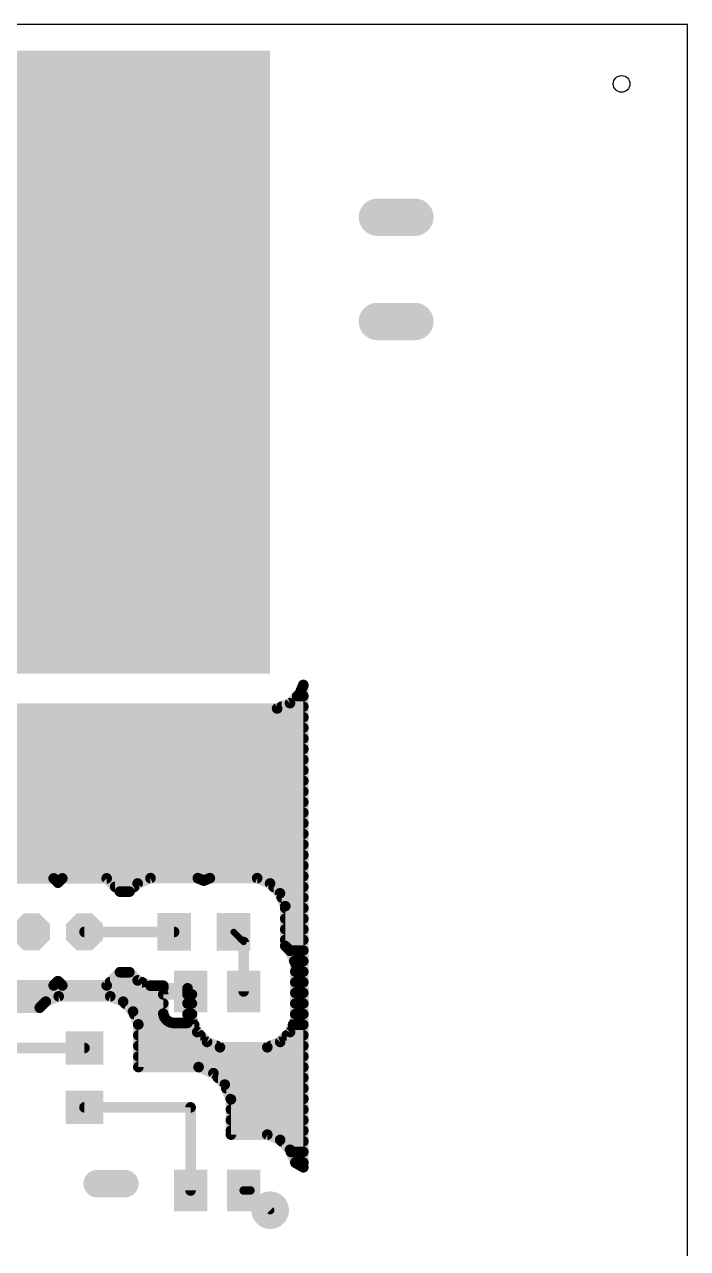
# Model space of a CAD drawing. Header units: millimetres. Extents: x 0 to 653, y 0 to 287.
# Drawn here: x 156.2 to 187.9, y 228.8 to 287.4 of the extents above; entities that cross this region are included whole.
import ezdxf

# ---------------------------------------------------------------- set-up
doc = ezdxf.new("R2010")
doc.units = ezdxf.units.MM
for name, color, linetype in [('1', 7, 'Continuous'), ('17', 7, 'Continuous'), ('18', 7, 'Continuous'), ('20', 7, 'Continuous')]:
    doc.layers.add(name, color=color, linetype=linetype)

# ---------------------------------------------------------------- blocks, each defined once
blk = doc.blocks.new('RECT')
blk.add_solid([(-0.5, -0.5), (0.5, -0.5), (-0.5, 0.5), (0.5, 0.5)])
blk = doc.blocks.new('LONGP100')
at = {"const_width": 1}
blk.add_lwpolyline([(-0.5, 0), (0.5, 0)], dxfattribs=at)
at = {"const_width": 0.5}
for points in [[(-0.5, 0.25, 1), (-0.5, -0.25)], [(0.5, -0.25, 1), (0.5, 0.25)]]:
    blk.add_lwpolyline(points, format="xyb", dxfattribs=at)
blk = doc.blocks.new('OCTAGONP')
at = {"const_width": 0.5}
blk.add_lwpolyline([(-0.25, -0.1036), (-0.25, 0.1036), (-0.1036, 0.25), (0.1036, 0.25), (0.25, 0.1036), (0.25, -0.1036), (0.1036, -0.25), (-0.1036, -0.25), (-0.25, -0.1036), (-0.25, 0.1036)], dxfattribs=at)
blk = doc.blocks.new('ROUNDV')
at = {"const_width": 0.5}
blk.add_lwpolyline([(0, -0.25, 1), (0, 0.25, 1), (0, -0.25)], format="xyb", dxfattribs=at)

msp = doc.modelspace()

# ---------------------------------------------------------------- linework, layer by layer
at = {"layer": '1'}
for points, const_width in [([(169.379, 255.386), (169.545, 255.788)], 0.508), ([(169.535, 255.764), (169.545, 255.764)], 0.508), ([(169.545, 255.788), (169.545, 232.674)], 0.508), ([(168.291, 254.659), (168.907, 254.915)], 0.508), ([(168.907, 254.915), (169.379, 255.386)], 0.508), ([(169.249, 255.256), (169.545, 255.256)], 0.508), ([(86.979, 254.659), (168.291, 254.659)], 0.508), ([(168.506, 254.748), (169.545, 254.748)], 0.508), ([(76.249, 253.732), (169.545, 253.732)], 0.508), ([(76.416, 254.24), (169.545, 254.24)], 0.508), ([(76.029, 253.224), (169.545, 253.224)], 0.508), ([(75.521, 252.716), (169.545, 252.716)], 0.508), ([(74.524, 252.208), (169.545, 252.208)], 0.508), ([(40.331, 251.7), (169.545, 251.7)], 0.508), ([(40.348, 251.192), (169.545, 251.192)], 0.508), ([(40.348, 250.684), (169.545, 250.684)], 0.508), ([(40.348, 250.176), (169.545, 250.176)], 0.508), ([(40.348, 249.668), (169.545, 249.668)], 0.508), ([(39.95, 249.16), (169.545, 249.16)], 0.508), ([(39.442, 248.652), (169.545, 248.652)], 0.508), ([(38.934, 248.144), (169.545, 248.144)], 0.508), ([(24.967, 247.636), (169.545, 247.636)], 0.508), ([(24.506, 247.128), (169.545, 247.128)], 0.508), ([(21.193, 246.62), (169.545, 246.62)], 0.508), ([(157.59, 246.519), (155.465, 246.519)], 0.508), ([(157.798, 246.311), (157.59, 246.519)], 0.508), ([(158.005, 246.519), (157.798, 246.311)], 0.508), ([(160.13, 246.519), (158.005, 246.519)], 0.508), ([(160.765, 245.884), (160.13, 246.519)], 0.508), ([(160.536, 246.112), (161.447, 246.112)], 0.508), ([(161.611, 246.276), (161.219, 245.884)], 0.508), ([(162.227, 246.531), (161.611, 246.276)], 0.508), ([(164.494, 246.531), (162.227, 246.531)], 0.508), ([(164.782, 246.412), (164.494, 246.531)], 0.508), ([(165.071, 246.531), (164.782, 246.412)], 0.508), ([(167.338, 246.531), (165.071, 246.531)], 0.508), ([(167.954, 246.276), (167.338, 246.531)], 0.508), ([(168.426, 245.804), (167.954, 246.276)], 0.508), ([(168.118, 246.112), (169.545, 246.112)], 0.508), ([(161.219, 245.884), (160.765, 245.884)], 0.508), ([(168.681, 245.188), (168.426, 245.804)], 0.508), ([(168.509, 245.604), (169.545, 245.604)], 0.508), ([(168.681, 243.281), (168.681, 245.188)], 0.508), ([(168.681, 245.096), (169.545, 245.096)], 0.508), ([(168.681, 244.588), (169.545, 244.588)], 0.508), ([(159.067, 243.953), (163.361, 243.953)], 0.508), ([(166.204, 243.953), (166.688, 243.47)], 0.305), ([(168.681, 244.08), (169.545, 244.08)], 0.508), ([(166.688, 243.47), (166.688, 241.103)], 0.508), ([(168.681, 243.572), (169.545, 243.572)], 0.508), ([(168.909, 243.053), (168.681, 243.281)], 0.508), ([(168.897, 243.064), (169.545, 243.064)], 0.508), ([(169.164, 242.437), (168.909, 243.053)], 0.508), ([(160.13, 241.388), (160.765, 242.023)], 0.508), ([(160.765, 242.023), (161.219, 242.023)], 0.508), ([(161.219, 242.023), (161.611, 241.631)], 0.508), ([(169.114, 242.556), (169.545, 242.556)], 0.508), ([(169.164, 239.77), (169.164, 242.437)], 0.508), ([(169.164, 242.048), (169.545, 242.048)], 0.508), ([(157.59, 241.388), (157.798, 241.595)], 0.508), ([(157.743, 241.54), (157.852, 241.54)], 0.508), ([(157.798, 241.595), (158.005, 241.388)], 0.508), ([(160.282, 241.54), (161.829, 241.54)], 0.508), ([(161.611, 241.631), (162.227, 241.375)], 0.508), ([(169.164, 241.54), (169.545, 241.54)], 0.508), ([(151.066, 241.032), (164.001, 241.032)], 0.508), ([(155.465, 241.388), (157.59, 241.388)], 0.508), ([(157.833, 240.867), (157.216, 240.612)], 0.508), ([(160.303, 240.867), (157.833, 240.867)], 0.508), ([(158.005, 241.388), (160.13, 241.388)], 0.508), ([(160.919, 240.612), (160.303, 240.867)], 0.508), ([(162.227, 241.375), (162.839, 241.375)], 0.508), ([(162.839, 241.375), (162.839, 241.249)], 0.508), ([(162.839, 241.249), (164.001, 241.249)], 0.508), ([(164.001, 240.957), (162.839, 240.957)], 0.508), ([(162.839, 240.957), (162.839, 240.036)], 0.508), ([(164.001, 241.249), (164.001, 240.957)], 0.508), ([(164.001, 239.595), (164.001, 240.957)], 0.508), ([(164.001, 240.957), (164.211, 240.957)], 0.508), ([(164.211, 240.957), (164.211, 239.77)], 0.508), ([(169.164, 241.032), (169.545, 241.032)], 0.508), ([(151.066, 240.524), (157.129, 240.524)], 0.508), ([(156.926, 240.321), (155.435, 240.321)], 0.508), ([(157.216, 240.612), (156.926, 240.321)], 0.508), ([(161.39, 240.14), (160.919, 240.612)], 0.508), ([(161.006, 240.524), (162.839, 240.524)], 0.508), ([(164.001, 240.524), (164.211, 240.524)], 0.508), ([(169.164, 240.524), (169.545, 240.524)], 0.508), ([(161.645, 239.524), (161.39, 240.14)], 0.508), ([(161.441, 240.016), (162.845, 240.016)], 0.508), ([(162.839, 240.036), (162.874, 239.907)], 0.508), ([(162.874, 239.907), (162.941, 239.791)], 0.508), ([(162.941, 239.791), (163.036, 239.697)], 0.508), ([(163.036, 239.697), (163.151, 239.63)], 0.508), ([(164.001, 240.016), (164.211, 240.016)], 0.508), ([(164.211, 239.77), (164.466, 239.154)], 0.508), ([(168.909, 239.154), (169.164, 239.77)], 0.508), ([(169.164, 240.016), (169.545, 240.016)], 0.508), ([(161.645, 237.477), (161.645, 239.524)], 0.508), ([(161.645, 239.508), (164.319, 239.508)], 0.508), ([(163.151, 239.63), (163.281, 239.595)], 0.508), ([(163.281, 239.595), (164.001, 239.595)], 0.508), ([(164.466, 239.154), (164.938, 238.682)], 0.508), ([(168.437, 238.682), (168.909, 239.154)], 0.508), ([(169.056, 239.508), (169.545, 239.508)], 0.508), ([(161.645, 239), (164.62, 239)], 0.508), ([(161.645, 238.492), (165.396, 238.492)], 0.508), ([(164.938, 238.682), (165.554, 238.427)], 0.508), ([(167.821, 238.427), (168.437, 238.682)], 0.508), ([(167.979, 238.492), (169.545, 238.492)], 0.508), ([(168.755, 239), (169.545, 239)], 0.508), ([(159.067, 238.39), (154.625, 238.39)], 0.508), ([(161.645, 237.984), (169.545, 237.984)], 0.508), ([(165.554, 238.427), (167.821, 238.427)], 0.508), ([(164.531, 237.477), (161.645, 237.477)], 0.508), ([(165.241, 237.183), (164.531, 237.477)], 0.508), ([(164.532, 237.476), (169.545, 237.476)], 0.508), ([(165.784, 236.64), (165.241, 237.183)], 0.508), ([(165.456, 236.968), (169.545, 236.968)], 0.508), ([(166.078, 235.93), (165.784, 236.64)], 0.508), ([(165.858, 236.46), (169.545, 236.46)], 0.508), ([(159.067, 235.546), (164.148, 235.546)], 0.508), ([(164.148, 235.546), (164.148, 231.563)], 0.508), ([(166.069, 235.952), (169.545, 235.952)], 0.508), ([(166.078, 234.24), (166.078, 235.93)], 0.508), ([(166.078, 235.444), (169.545, 235.444)], 0.508), ([(166.078, 234.936), (169.545, 234.936)], 0.508), ([(166.078, 234.428), (169.545, 234.428)], 0.508), ([(167.821, 234.24), (166.078, 234.24)], 0.508), ([(168.437, 233.985), (167.821, 234.24)], 0.508), ([(168.909, 233.513), (168.437, 233.985)], 0.508), ([(168.501, 233.92), (169.545, 233.92)], 0.508), ([(169.164, 232.897), (168.909, 233.513)], 0.508), ([(168.95, 233.412), (169.545, 233.412)], 0.508), ([(169.161, 232.904), (169.545, 232.904)], 0.508), ([(169.539, 232.68), (169.164, 232.897)], 0.508), ([(169.164, 232.897), (169.164, 232.897)], 0.508), ([(169.545, 232.674), (169.539, 232.68)], 0.508), ([(166.688, 231.563), (167.012, 231.563)], 0.406), ([(167.012, 231.563), (167.958, 230.618)], 0.406)]:
    msp.add_lwpolyline(points, dxfattribs=dict(at, const_width=const_width))
for points, const_width in [([(169.535, 255.891, 1), (169.535, 255.637)], 0.254), ([(169.672, 255.788, 1), (169.418, 255.788)], 0.254), ([(169.662, 255.739, 1), (169.428, 255.836)], 0.254), ([(169.545, 255.637, 1), (169.545, 255.891)], 0.254), ([(168.956, 254.797, 1), (168.858, 255.032)], 0.254), ([(169.249, 255.383, 1), (169.249, 255.129)], 0.254), ([(169.261, 255.435, 1), (169.496, 255.338)], 0.254), ([(169.469, 255.296, 1), (169.289, 255.476)], 0.254), ([(169.545, 255.129, 1), (169.545, 255.383)], 0.254), ([(168.242, 254.777, 1), (168.34, 254.542)], 0.254), ([(168.291, 254.532, 1), (168.291, 254.786)], 0.254), ([(168.506, 254.875, 1), (168.506, 254.621)], 0.254), ([(168.817, 255.004, 1), (168.997, 254.825)], 0.254), ([(169.545, 254.621, 1), (169.545, 254.875)], 0.254), ([(169.545, 254.113, 1), (169.545, 254.367)], 0.254), ([(169.545, 253.605, 1), (169.545, 253.859)], 0.254), ([(169.545, 253.097, 1), (169.545, 253.351)], 0.254), ([(169.545, 252.589, 1), (169.545, 252.843)], 0.254), ([(169.545, 252.081, 1), (169.545, 252.335)], 0.254), ([(169.545, 251.573, 1), (169.545, 251.827)], 0.254), ([(169.545, 251.065, 1), (169.545, 251.319)], 0.254), ([(169.545, 250.557, 1), (169.545, 250.811)], 0.254), ([(169.545, 250.049, 1), (169.545, 250.303)], 0.254), ([(169.545, 249.541, 1), (169.545, 249.795)], 0.254), ([(169.545, 249.033, 1), (169.545, 249.287)], 0.254), ([(169.545, 248.525, 1), (169.545, 248.779)], 0.254), ([(169.545, 248.017, 1), (169.545, 248.271)], 0.254), ([(169.545, 247.509, 1), (169.545, 247.763)], 0.254), ([(169.545, 247.001, 1), (169.545, 247.255)], 0.254), ([(157.68, 246.609, 1), (157.5, 246.429)], 0.254), ([(157.59, 246.392, 1), (157.59, 246.646)], 0.254), ([(157.708, 246.401, 1), (157.887, 246.222)], 0.254), ([(157.708, 246.222, 1), (157.887, 246.401)], 0.254), ([(158.005, 246.646, 1), (158.005, 246.392)], 0.254), ([(158.095, 246.429, 1), (157.915, 246.609)], 0.254), ([(160.22, 246.609, 1), (160.04, 246.429)], 0.254), ([(160.13, 246.392, 1), (160.13, 246.646)], 0.254), ([(160.536, 246.239, 1), (160.536, 245.985)], 0.254), ([(161.447, 245.985, 1), (161.447, 246.239)], 0.254), ([(161.562, 246.393, 1), (161.66, 246.159)], 0.254), ([(161.701, 246.186, 1), (161.521, 246.366)], 0.254), ([(162.227, 246.658, 1), (162.227, 246.404)], 0.254), ([(162.276, 246.414, 1), (162.178, 246.649)], 0.254), ([(164.543, 246.649, 1), (164.445, 246.414)], 0.254), ([(164.494, 246.404, 1), (164.494, 246.658)], 0.254), ([(164.734, 246.529, 1), (164.831, 246.294)], 0.254), ([(164.734, 246.294, 1), (164.831, 246.529)], 0.254), ([(165.071, 246.658, 1), (165.071, 246.404)], 0.254), ([(165.12, 246.414, 1), (165.022, 246.649)], 0.254), ([(167.387, 246.649, 1), (167.289, 246.414)], 0.254), ([(167.338, 246.404, 1), (167.338, 246.658)], 0.254), ([(168.044, 246.366, 1), (167.864, 246.186)], 0.254), ([(167.905, 246.159, 1), (168.003, 246.393)], 0.254), ([(168.118, 246.239, 1), (168.118, 245.985)], 0.254), ([(169.545, 246.493, 1), (169.545, 246.747)], 0.254), ([(169.545, 245.985, 1), (169.545, 246.239)], 0.254), ([(160.765, 246.011, 1), (160.765, 245.757)], 0.254), ([(160.675, 245.794, 1), (160.855, 245.974)], 0.254), ([(161.129, 245.974, 1), (161.308, 245.794)], 0.254), ([(161.219, 245.757, 1), (161.219, 246.011)], 0.254), ([(168.543, 245.853, 1), (168.308, 245.756)], 0.254), ([(168.336, 245.715, 1), (168.516, 245.894)], 0.254), ([(168.509, 245.731, 1), (168.509, 245.477)], 0.254), ([(169.545, 245.477, 1), (169.545, 245.731)], 0.254), ([(168.808, 245.188, 1), (168.554, 245.188)], 0.254), ([(168.681, 245.223, 1), (168.681, 244.969)], 0.254), ([(168.564, 245.14, 1), (168.798, 245.237)], 0.254), ([(169.545, 244.969, 1), (169.545, 245.223)], 0.254), ([(168.681, 244.715, 1), (168.681, 244.461)], 0.254), ([(169.545, 244.461, 1), (169.545, 244.715)], 0.254), ([(159.067, 244.08, 1), (159.067, 243.826)], 0.254), ([(163.361, 243.826, 1), (163.361, 244.08)], 0.254), ([(166.258, 244.007, 1), (166.151, 243.899)], 0.152), ([(168.681, 244.207, 1), (168.681, 243.953)], 0.254), ([(169.545, 243.953, 1), (169.545, 244.207)], 0.254), ([(166.815, 243.47, 1), (166.56, 243.47)], 0.254), ([(166.634, 243.416, 1), (166.741, 243.524)], 0.152), ([(168.681, 243.699, 1), (168.681, 243.445)], 0.254), ([(168.771, 243.371, 1), (168.591, 243.191)], 0.254), ([(169.545, 243.445, 1), (169.545, 243.699)], 0.254), ([(168.554, 243.281, 1), (168.808, 243.281)], 0.254), ([(168.897, 243.191, 1), (168.897, 242.937)], 0.254), ([(169.026, 243.102, 1), (168.791, 243.004)], 0.254), ([(168.819, 242.963, 1), (168.999, 243.143)], 0.254), ([(169.545, 242.937, 1), (169.545, 243.191)], 0.254), ([(160.765, 242.15, 1), (160.765, 241.896)], 0.254), ([(160.855, 241.933, 1), (160.675, 242.113)], 0.254), ([(161.308, 242.113, 1), (161.129, 241.933)], 0.254), ([(161.219, 241.896, 1), (161.219, 242.15)], 0.254), ([(169.114, 242.683, 1), (169.114, 242.429)], 0.254), ([(169.291, 242.437, 1), (169.037, 242.437)], 0.254), ([(169.164, 242.175, 1), (169.164, 241.921)], 0.254), ([(169.047, 242.388, 1), (169.281, 242.485)], 0.254), ([(169.545, 242.429, 1), (169.545, 242.683)], 0.254), ([(169.545, 241.921, 1), (169.545, 242.175)], 0.254), ([(157.743, 241.667, 1), (157.743, 241.413)], 0.254), ([(157.887, 241.685, 1), (157.708, 241.506)], 0.254), ([(157.887, 241.506, 1), (157.708, 241.685)], 0.254), ([(157.852, 241.413, 1), (157.852, 241.667)], 0.254), ([(160.282, 241.667, 1), (160.282, 241.413)], 0.254), ([(161.66, 241.748, 1), (161.562, 241.513)], 0.254), ([(161.521, 241.541, 1), (161.701, 241.72)], 0.254), ([(161.829, 241.413, 1), (161.829, 241.667)], 0.254), ([(169.164, 241.667, 1), (169.164, 241.413)], 0.254), ([(169.545, 241.413, 1), (169.545, 241.667)], 0.254), ([(157.5, 241.478, 1), (157.68, 241.298)], 0.254), ([(157.59, 241.261, 1), (157.59, 241.515)], 0.254), ([(157.833, 240.994, 1), (157.833, 240.74)], 0.254), ([(157.881, 240.749, 1), (157.784, 240.984)], 0.254), ([(158.005, 241.515, 1), (158.005, 241.261)], 0.254), ([(157.915, 241.298, 1), (158.095, 241.478)], 0.254), ([(160.04, 241.478, 1), (160.22, 241.298)], 0.254), ([(160.13, 241.261, 1), (160.13, 241.515)], 0.254), ([(160.351, 240.984, 1), (160.254, 240.749)], 0.254), ([(160.303, 240.74, 1), (160.303, 240.994)], 0.254), ([(162.227, 241.502, 1), (162.227, 241.248)], 0.254), ([(162.178, 241.258, 1), (162.276, 241.493)], 0.254), ([(162.966, 241.375, 1), (162.713, 241.375)], 0.254), ([(162.713, 241.249, 1), (162.966, 241.249)], 0.254), ([(162.966, 240.957, 1), (162.713, 240.957)], 0.254), ([(162.839, 241.376, 1), (162.839, 241.122)], 0.254), ([(162.839, 241.084, 1), (162.839, 240.83)], 0.254), ([(162.839, 241.248, 1), (162.839, 241.502)], 0.254), ([(164.129, 241.249, 1), (163.875, 241.249)], 0.254), ([(164.129, 240.957, 1), (163.875, 240.957)], 0.254), ([(164.001, 241.084, 1), (164.001, 240.83)], 0.254), ([(163.875, 240.957, 1), (164.129, 240.957)], 0.254), ([(164.001, 241.122, 1), (164.001, 241.376)], 0.254), ([(164.001, 240.905, 1), (164.001, 241.159)], 0.254), ([(164.001, 240.83, 1), (164.001, 241.084)], 0.254), ([(164.338, 240.957, 1), (164.084, 240.957)], 0.254), ([(164.211, 240.83, 1), (164.211, 241.084)], 0.254), ([(166.56, 241.103, 1), (166.815, 241.103)], 0.254), ([(169.164, 241.159, 1), (169.164, 240.905)], 0.254), ([(169.545, 240.905, 1), (169.545, 241.159)], 0.254), ([(156.836, 240.411, 1), (157.015, 240.231)], 0.254), ([(156.926, 240.194, 1), (156.926, 240.448)], 0.254), ([(157.168, 240.729, 1), (157.265, 240.494)], 0.254), ([(157.306, 240.522, 1), (157.127, 240.701)], 0.254), ([(157.129, 240.397, 1), (157.129, 240.651)], 0.254), ([(161.008, 240.701, 1), (160.829, 240.522)], 0.254), ([(160.87, 240.494, 1), (160.967, 240.729)], 0.254), ([(161.006, 240.651, 1), (161.006, 240.397)], 0.254), ([(162.839, 240.397, 1), (162.839, 240.651)], 0.254), ([(164.001, 240.651, 1), (164.001, 240.397)], 0.254), ([(164.211, 240.397, 1), (164.211, 240.651)], 0.254), ([(169.164, 240.651, 1), (169.164, 240.397)], 0.254), ([(169.545, 240.397, 1), (169.545, 240.651)], 0.254), ([(161.507, 240.189, 1), (161.273, 240.091)], 0.254), ([(161.3, 240.05, 1), (161.48, 240.23)], 0.254), ([(161.441, 240.143, 1), (161.441, 239.889)], 0.254), ([(162.962, 240.069, 1), (162.717, 240.004)], 0.254), ([(162.713, 240.036, 1), (162.966, 240.036)], 0.254), ([(162.984, 239.971, 1), (162.764, 239.844)], 0.254), ([(162.751, 239.874, 1), (162.997, 239.94)], 0.254), ([(163.031, 239.881, 1), (162.851, 239.702)], 0.254), ([(162.831, 239.728, 1), (163.051, 239.855)], 0.254), ([(162.845, 239.889, 1), (162.845, 240.143)], 0.254), ([(163.099, 239.807, 1), (162.972, 239.587)], 0.254), ([(162.946, 239.607, 1), (163.125, 239.787)], 0.254), ([(164.001, 240.143, 1), (164.001, 239.889)], 0.254), ([(164.328, 239.818, 1), (164.094, 239.721)], 0.254), ([(164.211, 239.889, 1), (164.211, 240.143)], 0.254), ([(169.164, 240.143, 1), (169.164, 239.889)], 0.254), ([(169.281, 239.721, 1), (169.047, 239.818)], 0.254), ([(169.545, 239.889, 1), (169.545, 240.143)], 0.254), ([(161.772, 239.524, 1), (161.518, 239.524)], 0.254), ([(161.645, 239.635, 1), (161.645, 239.381)], 0.254), ([(161.528, 239.475, 1), (161.763, 239.572)], 0.254), ([(163.184, 239.753, 1), (163.119, 239.507)], 0.254), ([(163.088, 239.52, 1), (163.215, 239.74)], 0.254), ([(163.281, 239.722, 1), (163.281, 239.468)], 0.254), ([(163.248, 239.473, 1), (163.314, 239.718)], 0.254), ([(163.875, 239.595, 1), (164.129, 239.595)], 0.254), ([(164.001, 239.468, 1), (164.001, 239.722)], 0.254), ([(164.084, 239.77, 1), (164.338, 239.77)], 0.254), ([(164.319, 239.381, 1), (164.319, 239.635)], 0.254), ([(164.556, 239.244, 1), (164.376, 239.064)], 0.254), ([(164.349, 239.105, 1), (164.584, 239.202)], 0.254), ([(168.791, 239.202, 1), (169.026, 239.105)], 0.254), ([(168.999, 239.064, 1), (168.819, 239.244)], 0.254), ([(169.056, 239.635, 1), (169.056, 239.381)], 0.254), ([(169.037, 239.77, 1), (169.291, 239.77)], 0.254), ([(169.545, 239.381, 1), (169.545, 239.635)], 0.254), ([(161.645, 239.127, 1), (161.645, 238.873)], 0.254), ([(161.645, 238.619, 1), (161.645, 238.365)], 0.254), ([(164.62, 238.873, 1), (164.62, 239.127)], 0.254), ([(164.987, 238.799, 1), (164.889, 238.565)], 0.254), ([(164.848, 238.592, 1), (165.028, 238.772)], 0.254), ([(165.396, 238.365, 1), (165.396, 238.619)], 0.254), ([(167.979, 238.619, 1), (167.979, 238.365)], 0.254), ([(168.347, 238.772, 1), (168.527, 238.592)], 0.254), ([(168.486, 238.565, 1), (168.388, 238.799)], 0.254), ([(168.755, 239.127, 1), (168.755, 238.873)], 0.254), ([(169.545, 238.873, 1), (169.545, 239.127)], 0.254), ([(169.545, 238.365, 1), (169.545, 238.619)], 0.254), ([(159.067, 238.263, 1), (159.067, 238.517)], 0.254), ([(161.645, 238.111, 1), (161.645, 237.857)], 0.254), ([(165.554, 238.554, 1), (165.554, 238.3)], 0.254), ([(165.505, 238.31, 1), (165.603, 238.544)], 0.254), ([(167.772, 238.544, 1), (167.87, 238.31)], 0.254), ([(167.821, 238.3, 1), (167.821, 238.554)], 0.254), ([(169.545, 237.857, 1), (169.545, 238.111)], 0.254), ([(161.645, 237.604, 1), (161.645, 237.35)], 0.254), ([(161.518, 237.477, 1), (161.772, 237.477)], 0.254), ([(164.58, 237.594, 1), (164.483, 237.359)], 0.254), ([(164.532, 237.603, 1), (164.532, 237.349)], 0.254), ([(164.531, 237.35, 1), (164.531, 237.604)], 0.254), ([(169.545, 237.349, 1), (169.545, 237.603)], 0.254), ([(165.331, 237.273, 1), (165.151, 237.093)], 0.254), ([(165.192, 237.066, 1), (165.29, 237.3)], 0.254), ([(165.456, 237.095, 1), (165.456, 236.841)], 0.254), ([(169.545, 236.841, 1), (169.545, 237.095)], 0.254), ([(165.901, 236.688, 1), (165.667, 236.591)], 0.254), ([(165.694, 236.55, 1), (165.874, 236.73)], 0.254), ([(165.858, 236.587, 1), (165.858, 236.333)], 0.254), ([(169.545, 236.333, 1), (169.545, 236.587)], 0.254), ([(159.067, 235.673, 1), (159.067, 235.419)], 0.254), ([(164.274, 235.546, 1), (164.02, 235.546)], 0.254), ([(164.148, 235.419, 1), (164.148, 235.673)], 0.254), ([(166.069, 236.079, 1), (166.069, 235.825)], 0.254), ([(166.205, 235.93, 1), (165.951, 235.93)], 0.254), ([(165.961, 235.882, 1), (166.195, 235.979)], 0.254), ([(169.545, 235.825, 1), (169.545, 236.079)], 0.254), ([(166.078, 235.571, 1), (166.078, 235.317)], 0.254), ([(169.545, 235.317, 1), (169.545, 235.571)], 0.254), ([(166.078, 235.063, 1), (166.078, 234.809)], 0.254), ([(166.078, 234.555, 1), (166.078, 234.301)], 0.254), ([(169.545, 234.809, 1), (169.545, 235.063)], 0.254), ([(169.545, 234.301, 1), (169.545, 234.555)], 0.254), ([(166.078, 234.367, 1), (166.078, 234.113)], 0.254), ([(165.951, 234.24, 1), (166.205, 234.24)], 0.254), ([(167.87, 234.357, 1), (167.772, 234.122)], 0.254), ([(167.821, 234.113, 1), (167.821, 234.367)], 0.254), ([(168.527, 234.074, 1), (168.347, 233.895)], 0.254), ([(168.501, 234.047, 1), (168.501, 233.793)], 0.254), ([(168.388, 233.867, 1), (168.486, 234.102)], 0.254), ([(169.545, 233.793, 1), (169.545, 234.047)], 0.254), ([(169.026, 233.562, 1), (168.791, 233.464)], 0.254), ([(168.819, 233.423, 1), (168.999, 233.603)], 0.254), ([(168.95, 233.539, 1), (168.95, 233.285)], 0.254), ([(169.545, 233.285, 1), (169.545, 233.539)], 0.254), ([(169.161, 233.031, 1), (169.161, 232.777)], 0.254), ([(169.227, 233.007, 1), (169.1, 232.787)], 0.254), ([(169.291, 232.897, 1), (169.037, 232.897)], 0.254), ([(169.037, 232.897, 1), (169.291, 232.897)], 0.254), ([(169.047, 232.848, 1), (169.281, 232.945)], 0.254), ([(169.629, 232.77, 1), (169.45, 232.59)], 0.254), ([(169.455, 232.585, 1), (169.635, 232.764)], 0.254), ([(169.476, 232.57, 1), (169.603, 232.79)], 0.254), ([(169.545, 232.777, 1), (169.545, 233.031)], 0.254), ([(169.418, 232.674, 1), (169.672, 232.674)], 0.254), ([(166.688, 231.665, 1), (166.688, 231.462)], 0.203), ([(167.084, 231.635, 1), (166.941, 231.492)], 0.203), ([(167.012, 231.462, 1), (167.012, 231.665)], 0.203), ([(164.02, 231.563, 1), (164.274, 231.563)], 0.254), ([(167.886, 230.547, 1), (168.029, 230.69)], 0.203)]:
    msp.add_lwpolyline(points, format="xyb", dxfattribs=dict(at, const_width=const_width))
at = {"layer": '20'}
for p, q in [((187.94, 287.438), (0, 287.438)), ((187.94, 193.788), (187.94, 287.438))]:
    msp.add_line(p, q, dxfattribs=at)
msp.add_circle((184.785, 284.593), 0.4, dxfattribs=at)

# ---------------------------------------------------------------- block references
at = {"layer": '1'}
for p, xscale, yscale in [((127.635, 271.258), 80.645, 29.845), ((163.361, 243.953), 1.6, 1.803), ((166.204, 243.953), 1.6, 1.803), ((164.148, 231.563), 1.6, 2), ((166.688, 231.563), 1.6, 2)]:
    msp.add_blockref('RECT', p, dxfattribs=dict(at, xscale=xscale, yscale=yscale))
at = {"layer": '1', "xscale": 1.6}
for p, yscale, rotation in [((164.148, 241.103), 2, 180), ((166.688, 241.103), 2, 180), ((159.067, 238.39), 1.803, 90), ((159.067, 235.546), 1.803, 90)]:
    msp.add_blockref('RECT', p, dxfattribs=dict(at, yscale=yscale, rotation=rotation))
at = {"layer": '17', "rotation": 180}
for p, xscale, yscale in [((173.99, 278.203), 1.7907, 1.7907), ((173.99, 278.203), 1.7907, 1.7907), ((173.99, 273.203), 1.7907, 1.7907), ((173.99, 273.203), 1.7907, 1.7907), ((160.338, 231.888), 1.3208, 1.3208), ((160.338, 231.888), 1.3208, 1.3208)]:
    msp.add_blockref('LONGP100', p, dxfattribs=dict(at, xscale=xscale, yscale=yscale))
at = {"layer": '17', "xscale": 1.778, "yscale": 1.778}
for p in [(156.528, 243.953), (156.528, 243.953), (159.067, 243.953), (159.067, 243.953)]:
    msp.add_blockref('OCTAGONP', p, dxfattribs=at)
at = {"layer": '18', "xscale": 1.8, "yscale": 1.8}
msp.add_blockref('ROUNDV', (167.958, 230.618), dxfattribs=at)
msp.add_blockref('ROUNDV', (167.958, 230.618), dxfattribs=at)

doc.saveas('drawing.dxf')
